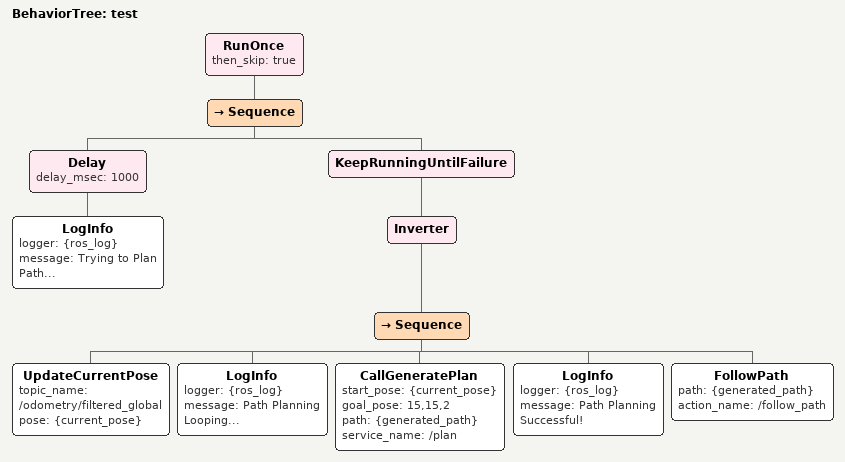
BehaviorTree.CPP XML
<?xml version="1.0" encoding="UTF-8"?>
<root BTCPP_format="4">
  <BehaviorTree ID="test">
    <RunOnce then_skip="true">
      <Sequence>
        <Delay delay_msec="1000">
          <LogInfo logger="{ros_log}"
                   message="Trying to Plan Path..."/>
        </Delay>
        <KeepRunningUntilFailure>
          <Inverter>
            <Sequence>
              <UpdateCurrentPose topic_name="/odometry/filtered_global"
                                 pose="{current_pose}"/>
              <LogInfo logger="{ros_log}"
                       message="Path Planning Looping..."/>
              <CallGeneratePlan start_pose="{current_pose}"
                                goal_pose="15,15,2"
                                path="{generated_path}"
                                service_name="/plan"/>
              <LogInfo logger="{ros_log}"
                       message="Path Planning Successful!"/>
              <FollowPath path="{generated_path}"
                          action_name="/follow_path"/>
            </Sequence>
          </Inverter>
        </KeepRunningUntilFailure>
      </Sequence>
    </RunOnce>
  </BehaviorTree>

</root>
